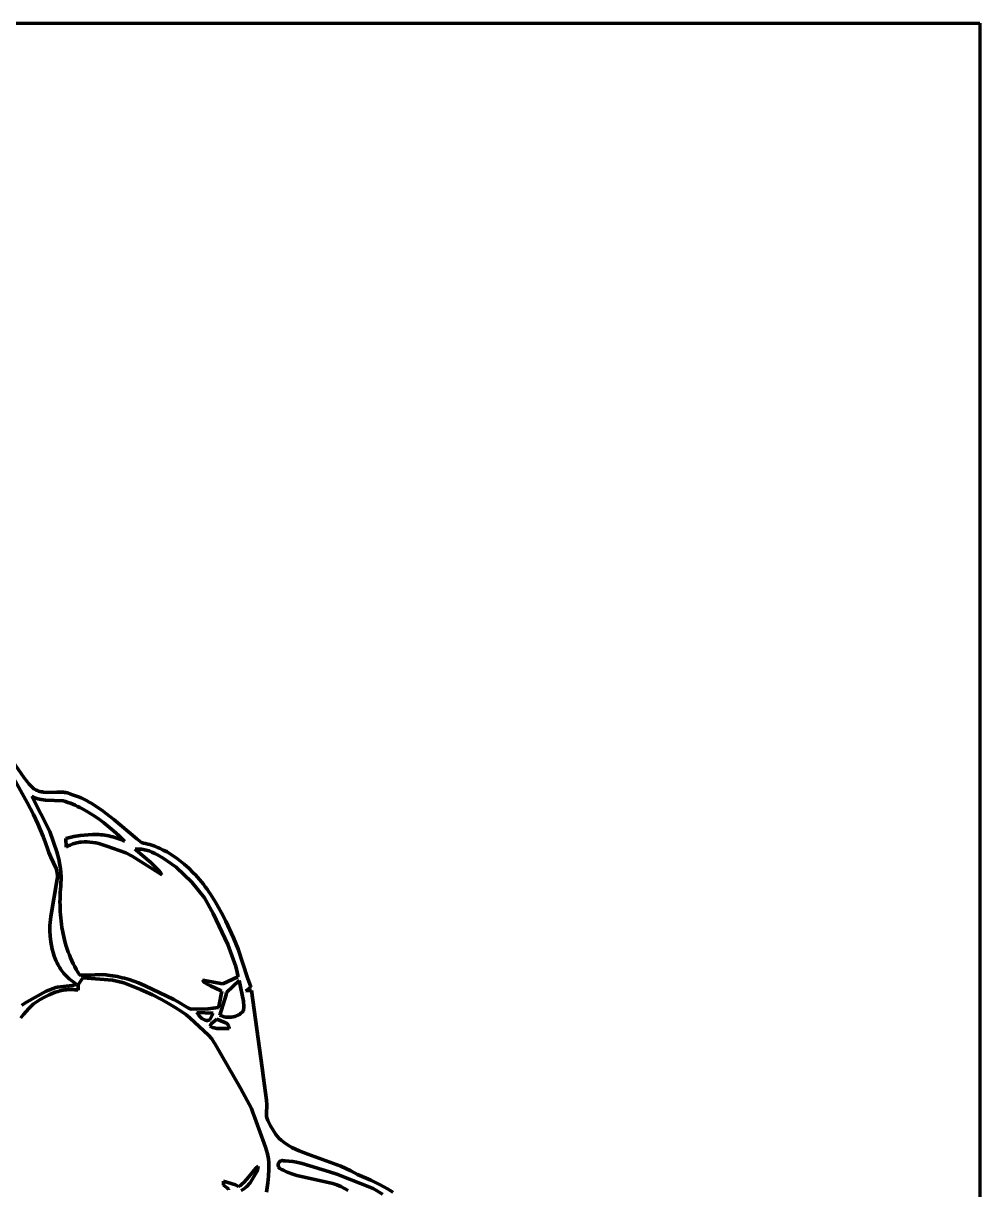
# Model space of a CAD drawing. Header units: millimetres. Extents: x 0 to 15.3, y 0 to 17.7.
# Drawn here: x 9.38 to 15.29, y 10.44 to 17.65 of the extents above; entities that cross this region are included whole.
import ezdxf

# ---------------------------------------------------------------- set-up
doc = ezdxf.new("R2010")
doc.units = ezdxf.units.MM
doc.layers.add('color#0a0a0aff', color=7, linetype='CONTINUOUS', lineweight=100)
doc.layers.add('color#ffffffff', color=7, linetype='CONTINUOUS', lineweight=100)

msp = doc.modelspace()

# ---------------------------------------------------------------- linework, layer by layer
at = {"layer": 'color#0a0a0aff'}
for p, q in [((9.4037, 12.8363), (9.2694, 13.0764)), ((9.2956, 13.115), (9.385, 12.9878)), ((9.385, 12.9878), (9.4156, 12.9496)), ((9.4156, 12.9496), (9.4326, 12.9319)), ((9.4326, 12.9319), (9.4386, 12.9262)), ((9.4386, 12.9262), (9.4454, 12.9209)), ((9.4454, 12.9209), (9.4525, 12.9162)), ((9.4525, 12.9162), (9.4596, 12.9123)), ((9.4596, 12.9123), (9.4669, 12.9089)), ((9.4669, 12.9089), (9.4744, 12.906)), ((9.4417, 12.7606), (9.4037, 12.8363)), ((9.4322, 12.8751), (9.5439, 12.6556)), ((9.4447, 12.8686), (9.4322, 12.8751)), ((9.4574, 12.8632), (9.4447, 12.8686)), ((9.4703, 12.8588), (9.4574, 12.8632)), ((9.49, 12.854), (9.4703, 12.8588)), ((9.4744, 12.906), (9.4819, 12.9037)), ((9.4819, 12.9037), (9.4895, 12.9019)), ((9.4895, 12.9019), (9.4973, 12.9005)), ((9.5167, 12.8502), (9.49, 12.854)), ((9.4973, 12.9005), (9.5051, 12.8994)), ((9.5051, 12.8994), (9.521, 12.8983)), ((9.6256, 12.8464), (9.5167, 12.8502)), ((9.521, 12.8983), (9.5863, 12.9001)), ((9.5863, 12.9001), (9.6109, 12.9001)), ((9.6109, 12.9001), (9.627, 12.8989)), ((9.6406, 12.8415), (9.6256, 12.8464)), ((9.627, 12.8989), (9.635, 12.8979)), ((9.635, 12.8979), (9.643, 12.8964)), ((9.6556, 12.8361), (9.6406, 12.8415)), ((9.643, 12.8964), (9.6509, 12.8946)), ((9.6509, 12.8946), (9.6586, 12.8923)), ((9.6703, 12.8305), (9.6556, 12.8361)), ((9.6586, 12.8923), (9.6663, 12.8894)), ((9.6663, 12.8894), (9.6844, 12.8838)), ((9.6844, 12.8838), (9.7022, 12.8776)), ((9.7022, 12.8776), (9.7197, 12.8709)), ((9.7197, 12.8709), (9.7368, 12.8635)), ((9.7368, 12.8635), (9.7537, 12.8557)), ((9.7537, 12.8557), (9.7703, 12.8473)), ((9.7703, 12.8473), (9.7866, 12.8385)), ((9.7866, 12.8385), (9.8027, 12.8293)), ((9.685, 12.8245), (9.6703, 12.8305)), ((9.6995, 12.8182), (9.685, 12.8245)), ((9.7139, 12.8116), (9.6995, 12.8182)), ((9.7281, 12.8047), (9.7139, 12.8116)), ((9.7423, 12.7975), (9.7281, 12.8047)), ((9.7701, 12.7822), (9.7423, 12.7975)), ((9.7973, 12.7659), (9.7701, 12.7822)), ((9.824, 12.7486), (9.7973, 12.7659)), ((9.8027, 12.8293), (9.8185, 12.8196)), ((9.8185, 12.8196), (9.8341, 12.8096)), ((9.8341, 12.8096), (9.8495, 12.7992)), ((9.8495, 12.7992), (9.8648, 12.7885)), ((9.8648, 12.7885), (9.8947, 12.7663)), ((9.8947, 12.7663), (9.9387, 12.7314)), ((9.4685, 12.7031), (9.4417, 12.7606)), ((9.4855, 12.6644), (9.4685, 12.7031)), ((9.8501, 12.7304), (9.824, 12.7486)), ((9.8757, 12.7114), (9.8501, 12.7304)), ((9.9007, 12.6917), (9.8757, 12.7114)), ((9.9371, 12.6609), (9.9007, 12.6917)), ((9.9387, 12.7314), (10.0815, 12.6106)), ((9.5016, 12.6253), (9.4855, 12.6644)), ((9.5169, 12.5858), (9.5016, 12.6253)), ((9.5439, 12.6556), (9.5866, 12.5312)), ((9.6416, 12.6137), (9.6918, 12.6246)), ((9.6918, 12.6246), (9.73, 12.6309)), ((9.73, 12.6309), (9.7556, 12.6341)), ((9.7556, 12.6341), (9.7813, 12.6362)), ((9.7813, 12.6362), (9.807, 12.6373)), ((9.807, 12.6373), (9.8326, 12.6372)), ((9.8326, 12.6372), (9.8454, 12.6367)), ((9.8454, 12.6367), (9.8581, 12.6358)), ((9.8581, 12.6358), (9.8708, 12.6346)), ((9.8708, 12.6346), (9.8835, 12.6331)), ((9.8835, 12.6331), (9.8961, 12.6312)), ((9.8961, 12.6312), (9.9086, 12.6289)), ((9.9086, 12.6289), (9.9211, 12.6263)), ((9.9211, 12.6263), (9.9335, 12.6232)), ((9.9335, 12.6232), (9.9458, 12.6197)), ((9.9722, 12.6288), (9.9371, 12.6609)), ((9.9458, 12.6197), (9.9581, 12.6159)), ((10.006, 12.5958), (9.9722, 12.6288)), ((9.5311, 12.5459), (9.5169, 12.5858)), ((9.6446, 12.5598), (9.6416, 12.6137)), ((9.6525, 12.5645), (9.6446, 12.5598)), ((9.6606, 12.5688), (9.6525, 12.5645)), ((9.6688, 12.5727), (9.6606, 12.5688)), ((9.6771, 12.5763), (9.6688, 12.5727)), ((9.6855, 12.5794), (9.6771, 12.5763)), ((9.694, 12.5822), (9.6855, 12.5794)), ((9.7026, 12.5846), (9.694, 12.5822)), ((9.7113, 12.5867), (9.7026, 12.5846)), ((9.7201, 12.5884), (9.7113, 12.5867)), ((9.7289, 12.5898), (9.7201, 12.5884)), ((9.7378, 12.5909), (9.7289, 12.5898)), ((9.7557, 12.5921), (9.7378, 12.5909)), ((9.7737, 12.5921), (9.7557, 12.5921)), ((9.7918, 12.591), (9.7737, 12.5921)), ((9.8098, 12.5889), (9.7918, 12.591)), ((9.8277, 12.5857), (9.8098, 12.5889)), ((9.8454, 12.5816), (9.8277, 12.5857)), ((9.8714, 12.5739), (9.8454, 12.5816)), ((9.8966, 12.5646), (9.8714, 12.5739)), ((10.0125, 12.5239), (9.8966, 12.5646)), ((9.9581, 12.6159), (9.9702, 12.6115)), ((9.9702, 12.6115), (9.9822, 12.6067)), ((9.9822, 12.6067), (9.9941, 12.6015)), ((9.9941, 12.6015), (10.006, 12.5958)), ((10.0807, 12.5473), (10.0706, 12.5465)), ((10.0907, 12.5476), (10.0807, 12.5473)), ((10.0815, 12.6106), (10.1104, 12.5875)), ((10.1005, 12.5473), (10.0907, 12.5476)), ((10.1102, 12.5465), (10.1005, 12.5473)), ((10.1104, 12.5875), (10.1232, 12.585)), ((10.1232, 12.585), (10.1359, 12.5821)), ((10.1359, 12.5821), (10.1485, 12.5789)), ((10.1485, 12.5789), (10.161, 12.5753)), ((10.161, 12.5753), (10.1733, 12.5714)), ((10.1733, 12.5714), (10.1856, 12.5672)), ((10.1856, 12.5672), (10.1977, 12.5627)), ((10.1977, 12.5627), (10.2097, 12.5578)), ((10.2097, 12.5578), (10.2216, 12.5527)), ((10.2216, 12.5527), (10.245, 12.5416)), ((9.5379, 12.5258), (9.5311, 12.5459)), ((9.5488, 12.498), (9.5379, 12.5258)), ((9.5817, 12.4269), (9.5488, 12.498)), ((9.5866, 12.5312), (9.5987, 12.4849)), ((9.5987, 12.4849), (9.6057, 12.4499)), ((10.053, 12.504), (10.0125, 12.5239)), ((10.2357, 12.3886), (10.053, 12.504)), ((10.0706, 12.5465), (10.0762, 12.5409)), ((10.0762, 12.5409), (10.167, 12.4645)), ((10.1198, 12.5453), (10.1102, 12.5465)), ((10.1293, 12.5435), (10.1198, 12.5453)), ((10.1386, 12.5414), (10.1293, 12.5435)), ((10.1479, 12.5388), (10.1386, 12.5414)), ((10.157, 12.5359), (10.1479, 12.5388)), ((10.166, 12.5326), (10.157, 12.5359)), ((10.175, 12.5289), (10.166, 12.5326)), ((10.1926, 12.5208), (10.175, 12.5289)), ((10.2098, 12.5116), (10.1926, 12.5208)), ((10.2435, 12.4909), (10.2098, 12.5116)), ((10.324, 12.4354), (10.2435, 12.4909)), ((10.245, 12.5416), (10.2679, 12.5295)), ((10.2679, 12.5295), (10.2902, 12.5163)), ((10.2902, 12.5163), (10.312, 12.5022)), ((10.312, 12.5022), (10.3332, 12.4872)), ((10.3332, 12.4872), (10.3539, 12.4714)), ((9.5869, 12.41), (9.5817, 12.4269)), ((9.5893, 12.3984), (9.5869, 12.41)), ((9.6057, 12.4499), (9.6092, 12.4263)), ((9.6092, 12.4263), (9.6117, 12.4027)), ((10.167, 12.4645), (10.2015, 12.4322)), ((10.2015, 12.4322), (10.2172, 12.4145)), ((10.2172, 12.4145), (10.2268, 12.402)), ((10.4205, 12.343), (10.324, 12.4354)), ((10.3539, 12.4714), (10.374, 12.4549)), ((10.374, 12.4549), (10.4029, 12.4289)), ((10.4029, 12.4289), (10.4305, 12.4016)), ((9.5497, 12.1311), (9.5893, 12.3621)), ((9.5906, 12.3866), (9.5893, 12.3984)), ((9.5893, 12.3621), (9.5901, 12.3684)), ((9.5901, 12.3684), (9.5906, 12.3745)), ((9.5907, 12.3806), (9.5906, 12.3866)), ((9.5906, 12.3745), (9.5907, 12.3806)), ((9.6117, 12.331), (9.6105, 12.319)), ((9.6117, 12.4027), (9.613, 12.3789)), ((9.6125, 12.343), (9.6117, 12.331)), ((9.613, 12.355), (9.6125, 12.343)), ((9.613, 12.3789), (9.6132, 12.367)), ((9.6132, 12.367), (9.613, 12.355)), ((10.2268, 12.402), (10.2357, 12.3886)), ((10.4992, 12.2461), (10.4205, 12.343)), ((10.4305, 12.4016), (10.4436, 12.3877)), ((10.4436, 12.3877), (10.4565, 12.3736)), ((10.4565, 12.3736), (10.469, 12.3592)), ((10.469, 12.3592), (10.4811, 12.3446)), ((10.4811, 12.3446), (10.4929, 12.3297)), ((9.6069, 12.2601), (9.6064, 12.2404)), ((9.6078, 12.2798), (9.6069, 12.2601)), ((9.609, 12.2994), (9.6078, 12.2798)), ((9.6105, 12.319), (9.609, 12.2994)), ((10.4929, 12.3297), (10.5044, 12.3146)), ((10.5044, 12.3146), (10.5156, 12.2993)), ((10.5156, 12.2993), (10.5265, 12.2838)), ((10.5265, 12.2838), (10.5372, 12.268)), ((10.5372, 12.268), (10.5475, 12.2521)), ((9.6064, 12.2404), (9.6062, 12.2207)), ((9.6062, 12.2207), (9.6064, 12.2009)), ((9.6064, 12.2009), (9.6069, 12.1812)), ((10.5537, 12.1493), (10.4992, 12.2461)), ((10.5475, 12.2521), (10.5675, 12.2198)), ((10.5675, 12.2198), (10.5865, 12.1869)), ((10.5865, 12.1869), (10.6046, 12.1534)), ((9.5443, 12.0756), (9.5497, 12.1311)), ((9.6069, 12.1812), (9.6078, 12.1614)), ((9.6078, 12.1614), (9.6091, 12.1417)), ((9.6091, 12.1417), (9.6108, 12.122)), ((9.6108, 12.122), (9.6129, 12.1024)), ((10.6445, 11.9586), (10.5537, 12.1493)), ((10.6046, 12.1534), (10.6305, 12.1023)), ((9.5432, 12.0421), (9.5443, 12.0756)), ((9.6129, 12.1024), (9.6154, 12.0828)), ((9.6154, 12.0828), (9.6183, 12.0633)), ((9.6183, 12.0633), (9.6216, 12.0439)), ((9.6216, 12.0439), (9.6254, 12.0245)), ((10.6305, 12.1023), (10.6782, 11.9984)), ((9.5455, 12.0084), (9.5432, 12.0421)), ((9.5496, 11.9745), (9.5455, 12.0084)), ((9.5535, 11.952), (9.5496, 11.9745)), ((9.6254, 12.0245), (9.6296, 12.0053)), ((9.6296, 12.0053), (9.6342, 11.9862)), ((9.6342, 11.9862), (9.6393, 11.9672)), ((10.6782, 11.9984), (10.7081, 11.9285)), ((9.5583, 11.9297), (9.5535, 11.952)), ((9.5641, 11.9077), (9.5583, 11.9297)), ((9.571, 11.886), (9.5641, 11.9077)), ((9.6393, 11.9672), (9.6449, 11.9483)), ((9.6449, 11.9483), (9.6509, 11.9296)), ((9.6509, 11.9296), (9.6574, 11.9111)), ((9.6574, 11.9111), (9.6644, 11.8927)), ((10.6937, 11.822), (10.6445, 11.9586)), ((10.7081, 11.9285), (10.7655, 11.7515)), ((9.5748, 11.8754), (9.571, 11.886)), ((9.579, 11.8648), (9.5748, 11.8754)), ((9.5834, 11.8544), (9.579, 11.8648)), ((9.5882, 11.8442), (9.5834, 11.8544)), ((9.5932, 11.8341), (9.5882, 11.8442)), ((9.5986, 11.8242), (9.5932, 11.8341)), ((9.6644, 11.8927), (9.6719, 11.8746)), ((9.6719, 11.8746), (9.6799, 11.8566)), ((9.6799, 11.8566), (9.6884, 11.8388)), ((9.6884, 11.8388), (9.6975, 11.8213)), ((9.6043, 11.8145), (9.5986, 11.8242)), ((9.6104, 11.805), (9.6043, 11.8145)), ((9.6167, 11.7957), (9.6104, 11.805)), ((9.6235, 11.7866), (9.6167, 11.7957)), ((9.6306, 11.7778), (9.6235, 11.7866)), ((9.638, 11.7692), (9.6306, 11.7778)), ((9.6458, 11.7609), (9.638, 11.7692)), ((9.654, 11.7529), (9.6458, 11.7609)), ((9.6975, 11.8213), (9.7071, 11.804)), ((9.7071, 11.804), (9.7172, 11.787)), ((9.7172, 11.787), (9.7278, 11.7702)), ((9.7278, 11.7702), (9.7395, 11.7686)), ((9.7395, 11.7686), (9.775, 11.7678)), ((9.775, 11.7678), (9.8718, 11.7717)), ((9.8718, 11.7717), (9.8898, 11.7697)), ((9.8898, 11.7697), (9.9018, 11.7672)), ((9.9018, 11.7672), (9.917, 11.7657)), ((9.917, 11.7657), (9.932, 11.7638)), ((9.932, 11.7638), (9.947, 11.7615)), ((9.947, 11.7615), (9.9618, 11.7588)), ((9.9618, 11.7588), (9.9766, 11.7557)), ((9.9766, 11.7557), (9.9912, 11.7523)), ((10.6123, 11.7139), (10.7062, 11.758)), ((10.7024, 11.7869), (10.6937, 11.822)), ((10.7055, 11.7653), (10.7024, 11.7869)), ((10.7062, 11.758), (10.7055, 11.7653)), ((9.5202, 11.6681), (9.5815, 11.6909)), ((9.5815, 11.6909), (9.5899, 11.6933)), ((9.5899, 11.6933), (9.6811, 11.7038)), ((9.6626, 11.7452), (9.654, 11.7529)), ((9.7023, 11.7172), (9.6626, 11.7452)), ((9.6811, 11.7038), (9.7063, 11.7105)), ((9.7063, 11.7105), (9.7023, 11.7172)), ((9.7474, 11.751), (9.7182, 11.7079)), ((9.7182, 11.7079), (9.7182, 11.6753)), ((9.7484, 11.7525), (9.7474, 11.751)), ((9.9319, 11.7363), (9.7484, 11.7525)), ((9.9663, 11.7297), (9.9319, 11.7363)), ((9.9918, 11.7229), (9.9663, 11.7297)), ((9.9912, 11.7523), (10.0058, 11.7486)), ((10.0003, 11.7202), (9.9918, 11.7229)), ((10.1045, 11.6792), (10.0003, 11.7202)), ((10.0058, 11.7486), (10.0347, 11.7402)), ((10.0347, 11.7402), (10.0632, 11.7307)), ((10.0632, 11.7307), (10.0914, 11.7202)), ((10.0914, 11.7202), (10.1333, 11.7029)), ((10.1333, 11.7029), (10.3103, 11.6179)), ((10.493, 11.7294), (10.4867, 11.7369)), ((10.4867, 11.7369), (10.6123, 11.7139)), ((10.5, 11.7228), (10.493, 11.7294)), ((10.5114, 11.7144), (10.5, 11.7228)), ((10.5369, 11.7014), (10.5114, 11.7144)), ((10.5994, 11.6741), (10.5369, 11.7014)), ((10.7135, 11.7343), (10.6349, 11.6612)), ((10.7416, 11.6068), (10.7135, 11.7343)), ((10.7854, 11.6958), (10.7546, 11.6712)), ((10.7655, 11.7515), (10.7854, 11.6958)), ((9.3984, 11.6014), (9.5202, 11.6681)), ((9.4839, 11.6171), (9.4411, 11.5888)), ((9.5108, 11.6326), (9.4839, 11.6171)), ((9.5384, 11.6465), (9.5108, 11.6326)), ((9.5573, 11.6547), (9.5384, 11.6465)), ((9.5765, 11.6619), (9.5573, 11.6547)), ((9.596, 11.668), (9.5765, 11.6619)), ((9.6058, 11.6706), (9.596, 11.668)), ((9.6157, 11.6729), (9.6058, 11.6706)), ((9.6257, 11.6748), (9.6157, 11.6729)), ((9.6357, 11.6764), (9.6257, 11.6748)), ((9.6458, 11.6777), (9.6357, 11.6764)), ((9.656, 11.6786), (9.6458, 11.6777)), ((9.6662, 11.6791), (9.656, 11.6786)), ((9.6765, 11.6792), (9.6662, 11.6791)), ((9.6869, 11.6789), (9.6765, 11.6792)), ((9.6972, 11.6781), (9.6869, 11.6789)), ((9.7077, 11.6769), (9.6972, 11.6781)), ((9.7182, 11.6753), (9.7077, 11.6769)), ((10.1774, 11.6461), (10.1045, 11.6792)), ((10.2345, 11.6171), (10.1774, 11.6461)), ((10.2764, 11.5938), (10.2345, 11.6171)), ((10.3103, 11.6179), (10.3329, 11.606)), ((10.5878, 11.5751), (10.6074, 11.6688)), ((10.633, 11.6461), (10.5953, 11.5209)), ((10.6074, 11.6688), (10.5994, 11.6741)), ((10.6349, 11.6612), (10.633, 11.6461)), ((10.7546, 11.6712), (10.7908, 11.6732)), ((10.7908, 11.6732), (10.8571, 11.1958)), ((9.3711, 11.5834), (9.3984, 11.6014)), ((9.3967, 11.5441), (9.3802, 11.5248)), ((9.414, 11.5626), (9.3967, 11.5441)), ((9.4319, 11.5803), (9.414, 11.5626)), ((9.4411, 11.5888), (9.4319, 11.5803)), ((10.3174, 11.5689), (10.2764, 11.5938)), ((10.3575, 11.5425), (10.3174, 11.5689)), ((10.3329, 11.606), (10.4017, 11.5634)), ((10.3836, 11.524), (10.3575, 11.5425)), ((10.4017, 11.5634), (10.4179, 11.5582)), ((10.4179, 11.5582), (10.5217, 11.56)), ((10.4527, 11.5377), (10.4666, 11.5174)), ((10.5529, 11.5331), (10.4527, 11.5377)), ((10.5217, 11.56), (10.5844, 11.5687)), ((10.5844, 11.5687), (10.5878, 11.5751)), ((10.7251, 11.5323), (10.7335, 11.5397)), ((10.7335, 11.5397), (10.7413, 11.5482)), ((10.7413, 11.5482), (10.743, 11.5743)), ((10.743, 11.5743), (10.7416, 11.6068)), ((9.3802, 11.5248), (9.3645, 11.5049)), ((10.4093, 11.5047), (10.3836, 11.524)), ((10.5247, 11.3977), (10.4093, 11.5047)), ((10.4666, 11.5174), (10.4839, 11.5002)), ((10.4839, 11.5002), (10.4953, 11.4932)), ((10.4953, 11.4932), (10.5047, 11.4898)), ((10.5047, 11.4898), (10.5113, 11.4886)), ((10.5113, 11.4886), (10.5182, 11.4883)), ((10.5182, 11.4883), (10.5255, 11.489)), ((10.5255, 11.489), (10.533, 11.4909)), ((10.533, 11.4909), (10.5529, 11.5331)), ((10.541, 11.4676), (10.5333, 11.4529)), ((10.5761, 11.4952), (10.541, 11.4676)), ((10.6259, 11.4763), (10.5761, 11.4952)), ((10.5953, 11.5209), (10.6004, 11.5185)), ((10.6004, 11.5185), (10.6109, 11.5145)), ((10.6109, 11.5145), (10.6216, 11.5113)), ((10.6216, 11.5113), (10.6325, 11.5091)), ((10.6347, 11.4711), (10.6259, 11.4763)), ((10.6325, 11.5091), (10.6435, 11.5079)), ((10.6399, 11.4669), (10.6347, 11.4711)), ((10.6443, 11.4621), (10.6399, 11.4669)), ((10.6435, 11.5079), (10.6544, 11.5076)), ((10.6544, 11.5076), (10.6653, 11.5082)), ((10.6653, 11.5082), (10.676, 11.5098)), ((10.676, 11.5098), (10.6866, 11.5123)), ((10.6866, 11.5123), (10.6968, 11.5158)), ((10.6968, 11.5158), (10.7067, 11.5203)), ((10.7067, 11.5203), (10.7162, 11.5258)), ((10.7162, 11.5258), (10.7251, 11.5323)), ((10.5447, 11.3736), (10.5247, 11.3977)), ((10.5333, 11.4529), (10.5406, 11.4485)), ((10.5406, 11.4485), (10.5482, 11.4451)), ((10.5482, 11.4451), (10.56, 11.4415)), ((10.56, 11.4415), (10.5763, 11.4391)), ((10.5763, 11.4391), (10.6525, 11.439)), ((10.6479, 11.4566), (10.6443, 11.4621)), ((10.6494, 11.4535), (10.6479, 11.4566)), ((10.6506, 11.4503), (10.6494, 11.4535)), ((10.6515, 11.4468), (10.6506, 11.4503)), ((10.6521, 11.443), (10.6515, 11.4468)), ((10.6525, 11.439), (10.6521, 11.443)), ((10.5581, 11.3542), (10.5447, 11.3736)), ((10.5663, 11.3406), (10.5581, 11.3542)), ((10.7225, 11.0694), (10.5663, 11.3406)), ((10.8571, 11.1958), (10.8643, 11.1316)), ((10.8643, 11.1316), (10.8837, 10.9945)), ((10.7899, 10.9431), (10.7225, 11.0694)), ((10.8837, 10.9945), (10.8848, 10.9669)), ((10.8848, 10.9669), (10.8845, 10.9484)), ((10.8003, 10.9137), (10.7899, 10.9431)), ((10.8019, 10.9076), (10.8003, 10.9137)), ((10.8773, 10.705), (10.8019, 10.9076)), ((10.8825, 10.924), (10.8821, 10.9183)), ((10.8821, 10.9183), (10.8823, 10.9072)), ((10.8823, 10.9072), (10.8837, 10.8963)), ((10.8832, 10.9298), (10.8825, 10.924)), ((10.8845, 10.9484), (10.8832, 10.9298)), ((10.8837, 10.8963), (10.886, 10.8857)), ((10.886, 10.8857), (10.8911, 10.8703)), ((10.8911, 10.8703), (10.9084, 10.8357)), ((10.9084, 10.8357), (10.9397, 10.7833)), ((10.9397, 10.7833), (10.9501, 10.7707)), ((10.9501, 10.7707), (10.9613, 10.7589)), ((10.9613, 10.7589), (10.9731, 10.7479)), ((10.9731, 10.7479), (10.992, 10.7326)), ((10.8883, 10.6632), (10.8773, 10.705)), ((10.992, 10.7326), (11.012, 10.7188)), ((11.012, 10.7188), (11.0401, 10.7024)), ((11.0401, 10.7024), (11.0845, 10.6817)), ((11.0845, 10.6817), (11.1378, 10.6621)), ((10.8949, 10.6315), (10.8883, 10.6632)), ((10.8983, 10.61), (10.8949, 10.6315)), ((10.8976, 10.5678), (10.8983, 10.61)), ((10.9574, 10.605), (10.9555, 10.5979)), ((10.9609, 10.6113), (10.9574, 10.605)), ((10.9658, 10.6165), (10.9609, 10.6113)), ((10.9697, 10.6191), (10.9658, 10.6165)), ((10.9741, 10.6209), (10.9697, 10.6191)), ((10.9789, 10.6218), (10.9741, 10.6209)), ((10.984, 10.6216), (10.9789, 10.6218)), ((10.9867, 10.621), (10.984, 10.6216)), ((10.9985, 10.6205), (10.9867, 10.621)), ((11.022, 10.6185), (10.9985, 10.6205)), ((11.0452, 10.6154), (11.022, 10.6185)), ((11.0683, 10.6112), (11.0452, 10.6154)), ((11.1026, 10.6034), (11.0683, 10.6112)), ((11.2716, 10.5515), (11.1026, 10.6034)), ((11.1378, 10.6621), (11.3424, 10.5877)), ((10.7721, 10.5196), (10.8177, 10.5755)), ((10.825, 10.5557), (10.7818, 10.4833)), ((10.8177, 10.5755), (10.8311, 10.5874)), ((10.8299, 10.5752), (10.825, 10.5557)), ((10.8311, 10.5874), (10.8299, 10.5752)), ((10.8953, 10.5255), (10.8976, 10.5678)), ((10.9555, 10.5979), (10.9553, 10.5907)), ((10.9553, 10.5907), (10.9563, 10.586)), ((10.9563, 10.586), (10.9581, 10.5814)), ((10.9581, 10.5814), (10.961, 10.5772)), ((10.961, 10.5772), (10.9648, 10.5735)), ((10.9648, 10.5735), (10.976, 10.5673)), ((10.976, 10.5673), (10.9874, 10.5614)), ((10.9874, 10.5614), (10.9989, 10.5559)), ((10.9989, 10.5559), (11.0105, 10.5509)), ((11.0105, 10.5509), (11.0222, 10.5461)), ((11.0222, 10.5461), (11.0341, 10.5417)), ((11.0341, 10.5417), (11.046, 10.5376)), ((11.046, 10.5376), (11.0702, 10.5301)), ((11.0702, 10.5301), (11.107, 10.5206)), ((11.3169, 10.5387), (11.2716, 10.5515)), ((11.5424, 10.4496), (11.3169, 10.5387)), ((11.3424, 10.5877), (11.4044, 10.5579)), ((11.4044, 10.5579), (11.4445, 10.5356)), ((11.4445, 10.5356), (11.5278, 10.5009)), ((10.6169, 10.4689), (10.6163, 10.4943)), ((10.6163, 10.4943), (10.6923, 10.4719)), ((10.6428, 10.4515), (10.6169, 10.4689)), ((10.6923, 10.4719), (10.7106, 10.462)), ((10.7106, 10.462), (10.7213, 10.4684)), ((10.7213, 10.4684), (10.7311, 10.4756)), ((10.7311, 10.4756), (10.7446, 10.4876)), ((10.7601, 10.4591), (10.7409, 10.4441)), ((10.7446, 10.4876), (10.7721, 10.5196)), ((10.7818, 10.4833), (10.7601, 10.4591)), ((10.8873, 10.4553), (10.8911, 10.4833)), ((10.8911, 10.4833), (10.8953, 10.5255)), ((11.107, 10.5206), (11.2566, 10.4888)), ((11.2566, 10.4888), (11.2934, 10.4791)), ((11.2934, 10.4791), (11.3176, 10.4715)), ((11.3176, 10.4715), (11.3415, 10.4606)), ((11.3415, 10.4606), (11.3652, 10.4492)), ((11.5278, 10.5009), (11.5858, 10.4724)), ((11.5858, 10.4724), (11.6309, 10.447)), ((10.647, 10.4454), (10.6428, 10.4515)), ((10.6478, 10.4409), (10.647, 10.4454)), ((10.7409, 10.4441), (10.7267, 10.4367)), ((10.8826, 10.4274), (10.8873, 10.4553)), ((11.3652, 10.4492), (11.3886, 10.4373)), ((11.5993, 10.4134), (11.5424, 10.4496)), ((11.6309, 10.447), (11.6638, 10.4265))]:
    msp.add_line(p, q, dxfattribs=at)
at = {"layer": 'color#ffffffff'}
for p, q in [((0, 17.6528), (15.2917, 17.6528)), ((15.2917, 17.6528), (15.2917, 0)), ((9.2694, 13.0764), (9.4037, 12.8363)), ((9.385, 12.9878), (9.2956, 13.115)), ((9.4156, 12.9496), (9.385, 12.9878)), ((9.4326, 12.9319), (9.4156, 12.9496)), ((9.4386, 12.9262), (9.4326, 12.9319)), ((9.4454, 12.9209), (9.4386, 12.9262)), ((9.4525, 12.9162), (9.4454, 12.9209)), ((9.4596, 12.9123), (9.4525, 12.9162)), ((9.4669, 12.9089), (9.4596, 12.9123)), ((9.4744, 12.906), (9.4669, 12.9089)), ((9.4037, 12.8363), (9.4417, 12.7606)), ((9.4322, 12.8751), (9.4447, 12.8686)), ((9.5439, 12.6556), (9.4322, 12.8751)), ((9.4447, 12.8686), (9.4574, 12.8632)), ((9.4574, 12.8632), (9.4703, 12.8588)), ((9.4703, 12.8588), (9.49, 12.854)), ((9.4819, 12.9037), (9.4744, 12.906)), ((9.4895, 12.9019), (9.4819, 12.9037)), ((9.4973, 12.9005), (9.4895, 12.9019)), ((9.49, 12.854), (9.5167, 12.8502)), ((9.5051, 12.8994), (9.4973, 12.9005)), ((9.521, 12.8983), (9.5051, 12.8994)), ((9.5167, 12.8502), (9.6256, 12.8464)), ((9.5863, 12.9001), (9.521, 12.8983)), ((9.6109, 12.9001), (9.5863, 12.9001)), ((9.627, 12.8989), (9.6109, 12.9001)), ((9.6256, 12.8464), (9.6406, 12.8415)), ((9.635, 12.8979), (9.627, 12.8989)), ((9.643, 12.8964), (9.635, 12.8979)), ((9.6406, 12.8415), (9.6556, 12.8361)), ((9.6509, 12.8946), (9.643, 12.8964)), ((9.6586, 12.8923), (9.6509, 12.8946)), ((9.6556, 12.8361), (9.6703, 12.8305)), ((9.6663, 12.8894), (9.6586, 12.8923)), ((9.6844, 12.8838), (9.6663, 12.8894)), ((9.7022, 12.8776), (9.6844, 12.8838)), ((9.7197, 12.8709), (9.7022, 12.8776)), ((9.7368, 12.8635), (9.7197, 12.8709)), ((9.7537, 12.8557), (9.7368, 12.8635)), ((9.7703, 12.8473), (9.7537, 12.8557)), ((9.7866, 12.8385), (9.7703, 12.8473)), ((9.8027, 12.8293), (9.7866, 12.8385)), ((9.6703, 12.8305), (9.685, 12.8245)), ((9.685, 12.8245), (9.6995, 12.8182)), ((9.6995, 12.8182), (9.7139, 12.8116)), ((9.7139, 12.8116), (9.7281, 12.8047)), ((9.7281, 12.8047), (9.7423, 12.7975)), ((9.7423, 12.7975), (9.7701, 12.7822)), ((9.7701, 12.7822), (9.7973, 12.7659)), ((9.7973, 12.7659), (9.824, 12.7486)), ((9.8185, 12.8196), (9.8027, 12.8293)), ((9.8341, 12.8096), (9.8185, 12.8196)), ((9.8495, 12.7992), (9.8341, 12.8096)), ((9.8648, 12.7885), (9.8495, 12.7992)), ((9.8947, 12.7663), (9.8648, 12.7885)), ((9.9387, 12.7314), (9.8947, 12.7663)), ((9.4417, 12.7606), (9.4685, 12.7031)), ((9.4685, 12.7031), (9.4855, 12.6644)), ((9.824, 12.7486), (9.8501, 12.7304)), ((9.8501, 12.7304), (9.8757, 12.7114)), ((9.8757, 12.7114), (9.9007, 12.6917)), ((9.9007, 12.6917), (9.9371, 12.6609)), ((10.0815, 12.6106), (9.9387, 12.7314)), ((9.4855, 12.6644), (9.5016, 12.6253)), ((9.5016, 12.6253), (9.5169, 12.5858)), ((9.5866, 12.5312), (9.5439, 12.6556)), ((9.6918, 12.6246), (9.6416, 12.6137)), ((9.73, 12.6309), (9.6918, 12.6246)), ((9.7556, 12.6341), (9.73, 12.6309)), ((9.7813, 12.6362), (9.7556, 12.6341)), ((9.807, 12.6373), (9.7813, 12.6362)), ((9.8326, 12.6372), (9.807, 12.6373)), ((9.8454, 12.6367), (9.8326, 12.6372)), ((9.8581, 12.6358), (9.8454, 12.6367)), ((9.8708, 12.6346), (9.8581, 12.6358)), ((9.8835, 12.6331), (9.8708, 12.6346)), ((9.8961, 12.6312), (9.8835, 12.6331)), ((9.9086, 12.6289), (9.8961, 12.6312)), ((9.9211, 12.6263), (9.9086, 12.6289)), ((9.9335, 12.6232), (9.9211, 12.6263)), ((9.9458, 12.6197), (9.9335, 12.6232)), ((9.9371, 12.6609), (9.9722, 12.6288)), ((9.9581, 12.6159), (9.9458, 12.6197)), ((9.9722, 12.6288), (10.006, 12.5958)), ((9.5169, 12.5858), (9.5311, 12.5459)), ((9.6416, 12.6137), (9.6446, 12.5598)), ((9.6446, 12.5598), (9.6525, 12.5645)), ((9.6525, 12.5645), (9.6606, 12.5688)), ((9.6606, 12.5688), (9.6688, 12.5727)), ((9.6688, 12.5727), (9.6771, 12.5763)), ((9.6771, 12.5763), (9.6855, 12.5794)), ((9.6855, 12.5794), (9.694, 12.5822)), ((9.694, 12.5822), (9.7026, 12.5846)), ((9.7026, 12.5846), (9.7113, 12.5867)), ((9.7113, 12.5867), (9.7201, 12.5884)), ((9.7201, 12.5884), (9.7289, 12.5898)), ((9.7289, 12.5898), (9.7378, 12.5909)), ((9.7378, 12.5909), (9.7557, 12.5921)), ((9.7557, 12.5921), (9.7737, 12.5921)), ((9.7737, 12.5921), (9.7918, 12.591)), ((9.7918, 12.591), (9.8098, 12.5889)), ((9.8098, 12.5889), (9.8277, 12.5857)), ((9.8277, 12.5857), (9.8454, 12.5816)), ((9.8454, 12.5816), (9.8714, 12.5739)), ((9.8714, 12.5739), (9.8966, 12.5646)), ((9.8966, 12.5646), (10.0125, 12.5239)), ((9.9702, 12.6115), (9.9581, 12.6159)), ((9.9822, 12.6067), (9.9702, 12.6115)), ((9.9941, 12.6015), (9.9822, 12.6067)), ((10.006, 12.5958), (9.9941, 12.6015)), ((10.0706, 12.5465), (10.0807, 12.5473)), ((10.0807, 12.5473), (10.0907, 12.5476)), ((10.1104, 12.5875), (10.0815, 12.6106)), ((10.0907, 12.5476), (10.1005, 12.5473)), ((10.1005, 12.5473), (10.1102, 12.5465)), ((10.1232, 12.585), (10.1104, 12.5875)), ((10.1359, 12.5821), (10.1232, 12.585)), ((10.1485, 12.5789), (10.1359, 12.5821)), ((10.161, 12.5753), (10.1485, 12.5789)), ((10.1733, 12.5714), (10.161, 12.5753)), ((10.1856, 12.5672), (10.1733, 12.5714)), ((10.1977, 12.5627), (10.1856, 12.5672)), ((10.2097, 12.5578), (10.1977, 12.5627)), ((10.2216, 12.5527), (10.2097, 12.5578)), ((10.245, 12.5416), (10.2216, 12.5527)), ((9.5311, 12.5459), (9.5379, 12.5258)), ((9.5379, 12.5258), (9.5488, 12.498)), ((9.5488, 12.498), (9.5817, 12.4269)), ((9.5987, 12.4849), (9.5866, 12.5312)), ((9.6057, 12.4499), (9.5987, 12.4849)), ((10.0125, 12.5239), (10.053, 12.504)), ((10.053, 12.504), (10.2357, 12.3886)), ((10.0762, 12.5409), (10.0706, 12.5465)), ((10.167, 12.4645), (10.0762, 12.5409)), ((10.1102, 12.5465), (10.1198, 12.5453)), ((10.1198, 12.5453), (10.1293, 12.5435)), ((10.1293, 12.5435), (10.1386, 12.5414)), ((10.1386, 12.5414), (10.1479, 12.5388)), ((10.1479, 12.5388), (10.157, 12.5359)), ((10.157, 12.5359), (10.166, 12.5326)), ((10.166, 12.5326), (10.175, 12.5289)), ((10.175, 12.5289), (10.1926, 12.5208)), ((10.1926, 12.5208), (10.2098, 12.5116)), ((10.2098, 12.5116), (10.2435, 12.4909)), ((10.2435, 12.4909), (10.324, 12.4354)), ((10.2679, 12.5295), (10.245, 12.5416)), ((10.2902, 12.5163), (10.2679, 12.5295)), ((10.312, 12.5022), (10.2902, 12.5163)), ((10.3332, 12.4872), (10.312, 12.5022)), ((10.3539, 12.4714), (10.3332, 12.4872)), ((9.5817, 12.4269), (9.5869, 12.41)), ((9.5869, 12.41), (9.5893, 12.3984)), ((9.6092, 12.4263), (9.6057, 12.4499)), ((9.6117, 12.4027), (9.6092, 12.4263)), ((10.2015, 12.4322), (10.167, 12.4645)), ((10.2172, 12.4145), (10.2015, 12.4322)), ((10.2268, 12.402), (10.2172, 12.4145)), ((10.324, 12.4354), (10.4205, 12.343)), ((10.374, 12.4549), (10.3539, 12.4714)), ((10.4029, 12.4289), (10.374, 12.4549)), ((10.4305, 12.4016), (10.4029, 12.4289)), ((9.5893, 12.3621), (9.5497, 12.1311)), ((9.5893, 12.3984), (9.5906, 12.3866)), ((9.5901, 12.3684), (9.5893, 12.3621)), ((9.5906, 12.3745), (9.5901, 12.3684)), ((9.5906, 12.3866), (9.5907, 12.3806)), ((9.5907, 12.3806), (9.5906, 12.3745)), ((9.6105, 12.319), (9.6117, 12.331)), ((9.613, 12.3789), (9.6117, 12.4027)), ((9.6117, 12.331), (9.6125, 12.343)), ((9.6125, 12.343), (9.613, 12.355)), ((9.6132, 12.367), (9.613, 12.3789)), ((9.613, 12.355), (9.6132, 12.367)), ((10.2357, 12.3886), (10.2268, 12.402)), ((10.4205, 12.343), (10.4992, 12.2461)), ((10.4436, 12.3877), (10.4305, 12.4016)), ((10.4565, 12.3736), (10.4436, 12.3877)), ((10.469, 12.3592), (10.4565, 12.3736)), ((10.4811, 12.3446), (10.469, 12.3592)), ((10.4929, 12.3297), (10.4811, 12.3446)), ((9.6064, 12.2404), (9.6069, 12.2601)), ((9.6069, 12.2601), (9.6078, 12.2798)), ((9.6078, 12.2798), (9.609, 12.2994)), ((9.609, 12.2994), (9.6105, 12.319)), ((10.5044, 12.3146), (10.4929, 12.3297)), ((10.5156, 12.2993), (10.5044, 12.3146)), ((10.5265, 12.2838), (10.5156, 12.2993)), ((10.5372, 12.268), (10.5265, 12.2838)), ((10.5475, 12.2521), (10.5372, 12.268)), ((9.6062, 12.2207), (9.6064, 12.2404)), ((9.6064, 12.2009), (9.6062, 12.2207)), ((9.6069, 12.1812), (9.6064, 12.2009)), ((10.4992, 12.2461), (10.5537, 12.1493)), ((10.5675, 12.2198), (10.5475, 12.2521)), ((10.5865, 12.1869), (10.5675, 12.2198)), ((10.6046, 12.1534), (10.5865, 12.1869)), ((9.5497, 12.1311), (9.5443, 12.0756)), ((9.6078, 12.1614), (9.6069, 12.1812)), ((9.6091, 12.1417), (9.6078, 12.1614)), ((9.6108, 12.122), (9.6091, 12.1417)), ((9.6129, 12.1024), (9.6108, 12.122)), ((10.5537, 12.1493), (10.6445, 11.9586)), ((10.6305, 12.1023), (10.6046, 12.1534)), ((9.5443, 12.0756), (9.5432, 12.0421)), ((9.6154, 12.0828), (9.6129, 12.1024)), ((9.6183, 12.0633), (9.6154, 12.0828)), ((9.6216, 12.0439), (9.6183, 12.0633)), ((9.6254, 12.0245), (9.6216, 12.0439)), ((10.6782, 11.9984), (10.6305, 12.1023)), ((9.5432, 12.0421), (9.5455, 12.0084)), ((9.5455, 12.0084), (9.5496, 11.9745)), ((9.5496, 11.9745), (9.5535, 11.952)), ((9.6296, 12.0053), (9.6254, 12.0245)), ((9.6342, 11.9862), (9.6296, 12.0053)), ((9.6393, 11.9672), (9.6342, 11.9862)), ((10.7081, 11.9285), (10.6782, 11.9984)), ((9.5535, 11.952), (9.5583, 11.9297)), ((9.5583, 11.9297), (9.5641, 11.9077)), ((9.5641, 11.9077), (9.571, 11.886)), ((9.6449, 11.9483), (9.6393, 11.9672)), ((9.6509, 11.9296), (9.6449, 11.9483)), ((9.6574, 11.9111), (9.6509, 11.9296)), ((9.6644, 11.8927), (9.6574, 11.9111)), ((10.6445, 11.9586), (10.6937, 11.822)), ((10.7655, 11.7515), (10.7081, 11.9285)), ((9.571, 11.886), (9.5748, 11.8754)), ((9.5748, 11.8754), (9.579, 11.8648)), ((9.579, 11.8648), (9.5834, 11.8544)), ((9.5834, 11.8544), (9.5882, 11.8442)), ((9.5882, 11.8442), (9.5932, 11.8341)), ((9.5932, 11.8341), (9.5986, 11.8242)), ((9.6719, 11.8746), (9.6644, 11.8927)), ((9.6799, 11.8566), (9.6719, 11.8746)), ((9.6884, 11.8388), (9.6799, 11.8566)), ((9.6975, 11.8213), (9.6884, 11.8388)), ((9.5986, 11.8242), (9.6043, 11.8145)), ((9.6043, 11.8145), (9.6104, 11.805)), ((9.6104, 11.805), (9.6167, 11.7957)), ((9.6167, 11.7957), (9.6235, 11.7866)), ((9.6235, 11.7866), (9.6306, 11.7778)), ((9.6306, 11.7778), (9.638, 11.7692)), ((9.638, 11.7692), (9.6458, 11.7609)), ((9.6458, 11.7609), (9.654, 11.7529)), ((9.7071, 11.804), (9.6975, 11.8213)), ((9.7172, 11.787), (9.7071, 11.804)), ((9.7278, 11.7702), (9.7172, 11.787)), ((9.7395, 11.7686), (9.7278, 11.7702)), ((9.775, 11.7678), (9.7395, 11.7686)), ((9.8718, 11.7717), (9.775, 11.7678)), ((9.8898, 11.7697), (9.8718, 11.7717)), ((9.9018, 11.7672), (9.8898, 11.7697)), ((9.917, 11.7657), (9.9018, 11.7672)), ((9.932, 11.7638), (9.917, 11.7657)), ((9.947, 11.7615), (9.932, 11.7638)), ((9.9618, 11.7588), (9.947, 11.7615)), ((9.9766, 11.7557), (9.9618, 11.7588)), ((9.9912, 11.7523), (9.9766, 11.7557)), ((10.7062, 11.758), (10.6123, 11.7139)), ((10.6937, 11.822), (10.7024, 11.7869)), ((10.7024, 11.7869), (10.7055, 11.7653)), ((10.7055, 11.7653), (10.7062, 11.758)), ((9.5815, 11.6909), (9.5202, 11.6681)), ((9.5899, 11.6933), (9.5815, 11.6909)), ((9.6811, 11.7038), (9.5899, 11.6933)), ((9.654, 11.7529), (9.6626, 11.7452)), ((9.6626, 11.7452), (9.7023, 11.7172)), ((9.7063, 11.7105), (9.6811, 11.7038)), ((9.7023, 11.7172), (9.7063, 11.7105)), ((9.7182, 11.7079), (9.7474, 11.751)), ((9.7182, 11.6753), (9.7182, 11.7079)), ((9.7474, 11.751), (9.7484, 11.7525)), ((9.7484, 11.7525), (9.9319, 11.7363)), ((9.9319, 11.7363), (9.9663, 11.7297)), ((9.9663, 11.7297), (9.9918, 11.7229)), ((10.0058, 11.7486), (9.9912, 11.7523)), ((9.9918, 11.7229), (10.0003, 11.7202)), ((10.0003, 11.7202), (10.1045, 11.6792)), ((10.0347, 11.7402), (10.0058, 11.7486)), ((10.0632, 11.7307), (10.0347, 11.7402)), ((10.0914, 11.7202), (10.0632, 11.7307)), ((10.1333, 11.7029), (10.0914, 11.7202)), ((10.3103, 11.6179), (10.1333, 11.7029)), ((10.6123, 11.7139), (10.4867, 11.7369)), ((10.4867, 11.7369), (10.493, 11.7294)), ((10.493, 11.7294), (10.5, 11.7228)), ((10.5, 11.7228), (10.5114, 11.7144)), ((10.5114, 11.7144), (10.5369, 11.7014)), ((10.5369, 11.7014), (10.5994, 11.6741)), ((10.6349, 11.6612), (10.7135, 11.7343)), ((10.7135, 11.7343), (10.7416, 11.6068)), ((10.7546, 11.6712), (10.7854, 11.6958)), ((10.7854, 11.6958), (10.7655, 11.7515)), ((9.5202, 11.6681), (9.3984, 11.6014)), ((9.4411, 11.5888), (9.4839, 11.6171)), ((9.4839, 11.6171), (9.5108, 11.6326)), ((9.5108, 11.6326), (9.5384, 11.6465)), ((9.5384, 11.6465), (9.5573, 11.6547)), ((9.5573, 11.6547), (9.5765, 11.6619)), ((9.5765, 11.6619), (9.596, 11.668)), ((9.596, 11.668), (9.6058, 11.6706)), ((9.6058, 11.6706), (9.6157, 11.6729)), ((9.6157, 11.6729), (9.6257, 11.6748)), ((9.6257, 11.6748), (9.6357, 11.6764)), ((9.6357, 11.6764), (9.6458, 11.6777)), ((9.6458, 11.6777), (9.656, 11.6786)), ((9.656, 11.6786), (9.6662, 11.6791)), ((9.6662, 11.6791), (9.6765, 11.6792)), ((9.6765, 11.6792), (9.6869, 11.6789)), ((9.6869, 11.6789), (9.6972, 11.6781)), ((9.6972, 11.6781), (9.7077, 11.6769)), ((9.7077, 11.6769), (9.7182, 11.6753)), ((10.1045, 11.6792), (10.1774, 11.6461)), ((10.1774, 11.6461), (10.2345, 11.6171)), ((10.2345, 11.6171), (10.2764, 11.5938)), ((10.3329, 11.606), (10.3103, 11.6179)), ((10.6074, 11.6688), (10.5878, 11.5751)), ((10.5953, 11.5209), (10.633, 11.6461)), ((10.5994, 11.6741), (10.6074, 11.6688)), ((10.633, 11.6461), (10.6349, 11.6612)), ((10.7908, 11.6732), (10.7546, 11.6712)), ((10.8571, 11.1958), (10.7908, 11.6732)), ((9.3984, 11.6014), (9.3711, 11.5834)), ((9.3802, 11.5248), (9.3967, 11.5441)), ((9.3967, 11.5441), (9.414, 11.5626)), ((9.414, 11.5626), (9.4319, 11.5803)), ((9.4319, 11.5803), (9.4411, 11.5888)), ((10.2764, 11.5938), (10.3174, 11.5689)), ((10.3174, 11.5689), (10.3575, 11.5425)), ((10.4017, 11.5634), (10.3329, 11.606)), ((10.3575, 11.5425), (10.3836, 11.524)), ((10.4179, 11.5582), (10.4017, 11.5634)), ((10.5217, 11.56), (10.4179, 11.5582)), ((10.4527, 11.5377), (10.5529, 11.5331)), ((10.4666, 11.5174), (10.4527, 11.5377)), ((10.5844, 11.5687), (10.5217, 11.56)), ((10.5878, 11.5751), (10.5844, 11.5687)), ((10.7335, 11.5397), (10.7251, 11.5323)), ((10.7413, 11.5482), (10.7335, 11.5397)), ((10.743, 11.5743), (10.7413, 11.5482)), ((10.7416, 11.6068), (10.743, 11.5743)), ((9.3645, 11.5049), (9.3802, 11.5248)), ((10.3836, 11.524), (10.4093, 11.5047)), ((10.4093, 11.5047), (10.5247, 11.3977)), ((10.4839, 11.5002), (10.4666, 11.5174)), ((10.4953, 11.4932), (10.4839, 11.5002)), ((10.5047, 11.4898), (10.4953, 11.4932)), ((10.5113, 11.4886), (10.5047, 11.4898)), ((10.5182, 11.4883), (10.5113, 11.4886)), ((10.5255, 11.489), (10.5182, 11.4883)), ((10.533, 11.4909), (10.5255, 11.489)), ((10.5529, 11.5331), (10.533, 11.4909)), ((10.5333, 11.4529), (10.541, 11.4676)), ((10.541, 11.4676), (10.5761, 11.4952)), ((10.5761, 11.4952), (10.6259, 11.4763)), ((10.6004, 11.5185), (10.5953, 11.5209)), ((10.6109, 11.5145), (10.6004, 11.5185)), ((10.6216, 11.5113), (10.6109, 11.5145)), ((10.6325, 11.5091), (10.6216, 11.5113)), ((10.6259, 11.4763), (10.6347, 11.4711)), ((10.6435, 11.5079), (10.6325, 11.5091)), ((10.6347, 11.4711), (10.6399, 11.4669)), ((10.6399, 11.4669), (10.6443, 11.4621)), ((10.6544, 11.5076), (10.6435, 11.5079)), ((10.6653, 11.5082), (10.6544, 11.5076)), ((10.676, 11.5098), (10.6653, 11.5082)), ((10.6866, 11.5123), (10.676, 11.5098)), ((10.6968, 11.5158), (10.6866, 11.5123)), ((10.7067, 11.5203), (10.6968, 11.5158)), ((10.7162, 11.5258), (10.7067, 11.5203)), ((10.7251, 11.5323), (10.7162, 11.5258)), ((10.5247, 11.3977), (10.5447, 11.3736)), ((10.5406, 11.4485), (10.5333, 11.4529)), ((10.5482, 11.4451), (10.5406, 11.4485)), ((10.56, 11.4415), (10.5482, 11.4451)), ((10.5763, 11.4391), (10.56, 11.4415)), ((10.6525, 11.439), (10.5763, 11.4391)), ((10.6443, 11.4621), (10.6479, 11.4566)), ((10.6479, 11.4566), (10.6494, 11.4535)), ((10.6494, 11.4535), (10.6506, 11.4503)), ((10.6506, 11.4503), (10.6515, 11.4468)), ((10.6515, 11.4468), (10.6521, 11.443)), ((10.6521, 11.443), (10.6525, 11.439)), ((10.5447, 11.3736), (10.5581, 11.3542)), ((10.5581, 11.3542), (10.5663, 11.3406)), ((10.5663, 11.3406), (10.7225, 11.0694)), ((10.8643, 11.1316), (10.8571, 11.1958)), ((10.8837, 10.9945), (10.8643, 11.1316)), ((10.7225, 11.0694), (10.7899, 10.9431)), ((10.8848, 10.9669), (10.8837, 10.9945)), ((10.8845, 10.9484), (10.8848, 10.9669)), ((10.7899, 10.9431), (10.8003, 10.9137)), ((10.8003, 10.9137), (10.8019, 10.9076)), ((10.8019, 10.9076), (10.8773, 10.705)), ((10.8821, 10.9183), (10.8825, 10.924)), ((10.8823, 10.9072), (10.8821, 10.9183)), ((10.8837, 10.8963), (10.8823, 10.9072)), ((10.8825, 10.924), (10.8832, 10.9298)), ((10.8832, 10.9298), (10.8845, 10.9484)), ((10.886, 10.8857), (10.8837, 10.8963)), ((10.8911, 10.8703), (10.886, 10.8857)), ((10.9084, 10.8357), (10.8911, 10.8703)), ((10.9397, 10.7833), (10.9084, 10.8357)), ((10.9501, 10.7707), (10.9397, 10.7833)), ((10.9613, 10.7589), (10.9501, 10.7707)), ((10.9731, 10.7479), (10.9613, 10.7589)), ((10.992, 10.7326), (10.9731, 10.7479)), ((10.8773, 10.705), (10.8883, 10.6632)), ((11.012, 10.7188), (10.992, 10.7326)), ((11.0401, 10.7024), (11.012, 10.7188)), ((11.0845, 10.6817), (11.0401, 10.7024)), ((11.1378, 10.6621), (11.0845, 10.6817)), ((10.8883, 10.6632), (10.8949, 10.6315)), ((10.8949, 10.6315), (10.8983, 10.61)), ((10.8983, 10.61), (10.8976, 10.5678)), ((10.9555, 10.5979), (10.9574, 10.605)), ((10.9574, 10.605), (10.9609, 10.6113)), ((10.9609, 10.6113), (10.9658, 10.6165)), ((10.9658, 10.6165), (10.9697, 10.6191)), ((10.9697, 10.6191), (10.9741, 10.6209)), ((10.9741, 10.6209), (10.9789, 10.6218)), ((10.9789, 10.6218), (10.984, 10.6216)), ((10.984, 10.6216), (10.9867, 10.621)), ((10.9867, 10.621), (10.9985, 10.6205)), ((10.9985, 10.6205), (11.022, 10.6185)), ((11.022, 10.6185), (11.0452, 10.6154)), ((11.0452, 10.6154), (11.0683, 10.6112)), ((11.0683, 10.6112), (11.1026, 10.6034)), ((11.1026, 10.6034), (11.2716, 10.5515)), ((11.3424, 10.5877), (11.1378, 10.6621)), ((10.8177, 10.5755), (10.7721, 10.5196)), ((10.7818, 10.4833), (10.825, 10.5557)), ((10.8311, 10.5874), (10.8177, 10.5755)), ((10.825, 10.5557), (10.8299, 10.5752)), ((10.8299, 10.5752), (10.8311, 10.5874)), ((10.8976, 10.5678), (10.8953, 10.5255)), ((10.9553, 10.5907), (10.9555, 10.5979)), ((10.9563, 10.586), (10.9553, 10.5907)), ((10.9581, 10.5814), (10.9563, 10.586)), ((10.961, 10.5772), (10.9581, 10.5814)), ((10.9648, 10.5735), (10.961, 10.5772)), ((10.976, 10.5673), (10.9648, 10.5735)), ((10.9874, 10.5614), (10.976, 10.5673)), ((10.9989, 10.5559), (10.9874, 10.5614)), ((11.0105, 10.5509), (10.9989, 10.5559)), ((11.0222, 10.5461), (11.0105, 10.5509)), ((11.0341, 10.5417), (11.0222, 10.5461)), ((11.046, 10.5376), (11.0341, 10.5417)), ((11.0702, 10.5301), (11.046, 10.5376)), ((11.107, 10.5206), (11.0702, 10.5301)), ((11.2716, 10.5515), (11.3169, 10.5387)), ((11.3169, 10.5387), (11.5424, 10.4496)), ((11.4044, 10.5579), (11.3424, 10.5877)), ((11.4445, 10.5356), (11.4044, 10.5579)), ((11.5278, 10.5009), (11.4445, 10.5356)), ((10.6923, 10.4719), (10.6163, 10.4943)), ((10.6163, 10.4943), (10.6169, 10.4689)), ((10.6169, 10.4689), (10.6428, 10.4515)), ((10.7106, 10.462), (10.6923, 10.4719)), ((10.7213, 10.4684), (10.7106, 10.462)), ((10.7311, 10.4756), (10.7213, 10.4684)), ((10.7446, 10.4876), (10.7311, 10.4756)), ((10.7409, 10.4441), (10.7601, 10.4591)), ((10.7721, 10.5196), (10.7446, 10.4876)), ((10.7601, 10.4591), (10.7818, 10.4833)), ((10.8911, 10.4833), (10.8873, 10.4553)), ((10.8953, 10.5255), (10.8911, 10.4833)), ((11.2566, 10.4888), (11.107, 10.5206)), ((11.2934, 10.4791), (11.2566, 10.4888)), ((11.3176, 10.4715), (11.2934, 10.4791)), ((11.3415, 10.4606), (11.3176, 10.4715)), ((11.3652, 10.4492), (11.3415, 10.4606)), ((11.5858, 10.4724), (11.5278, 10.5009)), ((11.6309, 10.447), (11.5858, 10.4724)), ((10.6428, 10.4515), (10.647, 10.4454)), ((10.647, 10.4454), (10.6478, 10.4409)), ((10.7267, 10.4367), (10.7409, 10.4441)), ((10.8873, 10.4553), (10.8826, 10.4274)), ((11.3886, 10.4373), (11.3652, 10.4492)), ((11.5424, 10.4496), (11.5993, 10.4134)), ((11.6638, 10.4265), (11.6309, 10.447))]:
    msp.add_line(p, q, dxfattribs=at)

doc.saveas('drawing.dxf')
